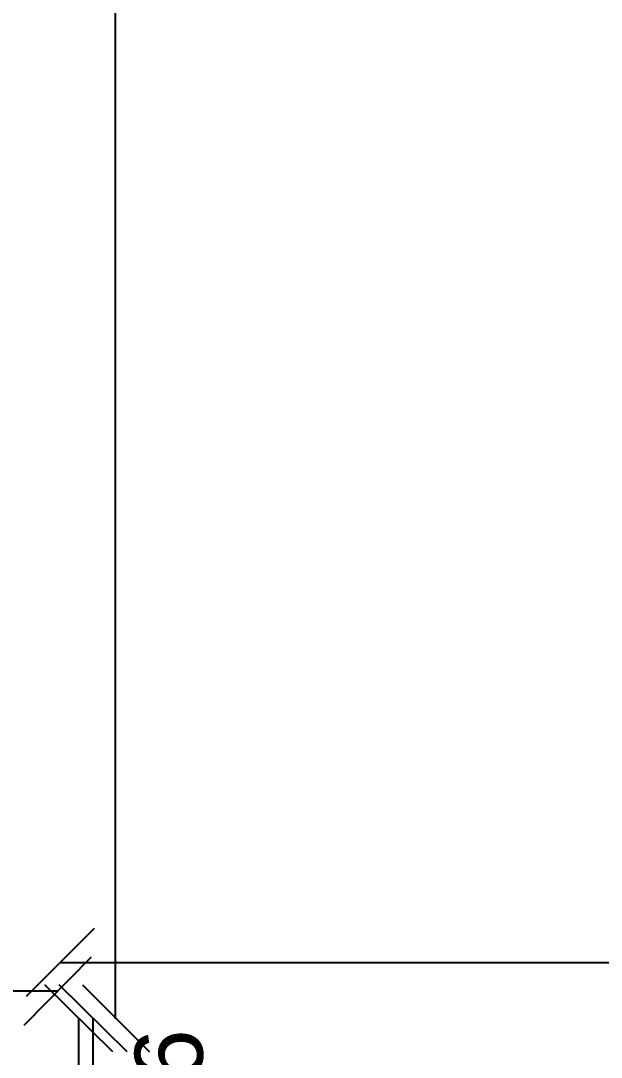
# Model space of a CAD drawing. Header units: millimetres. Extents: x -5841 to 140562, y 1006 to 102310.
# Drawn here: x 97739 to 98426, y 15321 to 16546 of the extents above; entities that cross this region are included whole.
import ezdxf

# ---------------------------------------------------------------- set-up
doc = ezdxf.new("R2010")
doc.units = ezdxf.units.MM
doc.header["$LTSCALE"] = 10
doc.layers.add('PDF18_1-Dim-01', color=7, linetype='Continuous')
doc.layers.add('PDF18_Text', color=7, linetype='Continuous')
doc.styles.add('PDF ArialMT', font='arial.ttf')

msp = doc.modelspace()

# ---------------------------------------------------------------- linework, layer by layer
at = {"layer": 'PDF18_1-Dim-01', "lineweight": 25}
for points in [[(97851.55368, 15366.38343), (97851.55368, 20020.81558)], [(97826.15433, 15473.27239), (97745.72303, 15392.8411)], [(97743.60642, 15358.97529), (97822.97941, 15439.40658)], [(97785.93868, 15433.05675), (101203.21048, 15433.05675)], [(97848.37876, 15327.22609), (97767.94747, 15406.59908)], [(97865.31167, 15327.22609), (97784.88037, 15406.59908)], [(97812.39634, 15406.59908), (97891.76933, 15327.22609)], [(97782.76376, 15399.19094), (97686.45786, 15399.19094)], [(97808.16312, 15270.07754), (97808.16312, 15366.38343)], [(97825.09602, 14511.27175), (97825.09602, 15366.38343)]]:
    msp.add_lwpolyline(points, dxfattribs=at)

# ---------------------------------------------------------------- texts
at = {"layer": 'PDF18_Text', "insert": (97913.86458, 15354.32541), "char_height": 80.466868, "attachment_point": 4, "rotation": 270, "style": 'PDF ArialMT'}
msp.add_mtext('97', dxfattribs=at)

doc.saveas('drawing.dxf')
